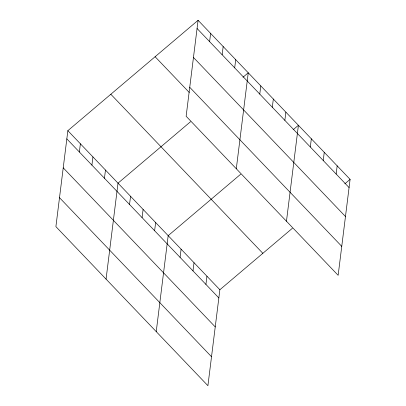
<?xml version="1.0" encoding="UTF-8"?>
<svg xmlns="http://www.w3.org/2000/svg" width="406" height="406" viewBox="0 0 406 406"><rect width="100%" height="100%" fill="white"/><g stroke="black" fill="none" stroke-linecap="round" stroke-linejoin="round"><path stroke-width="0.61" d="M198.087 20.3L186.136 116.253L338.147 275.319L350.099 179.366L198.087 20.3L67.853 130.681L55.901 226.634L207.913 385.7L219.864 289.747L292.366 228.299M79.373 152.001L80.393 143.805M91.913 165.125L92.933 156.929M104.454 178.249L105.474 170.053M106.062 279.125L118.014 183.172L190.515 121.729M129.534 204.497L130.559 196.296M142.08 217.616L143.1 209.42M154.62 230.74L155.64 222.544M156.229 331.616L168.18 235.663L240.677 174.22M180.081 257.384L181.101 249.188M209.608 41.62L210.628 33.424M193.002 270.903L194.022 262.707M222.148 54.744L223.168 46.548M205.923 284.423L206.943 276.227M234.688 67.868L235.708 59.667M236.297 168.744L248.249 72.791L242.996 77.241M259.769 94.111L260.794 85.915M272.314 107.235L273.334 99.039M284.855 120.359L285.875 112.157M286.463 221.234L298.415 125.281L293.162 129.732M310.316 147.002L311.336 138.801M323.237 160.522L324.257 152.321M336.158 174.042L337.178 165.846M344.846 183.816L350.099 179.366M197.062 28.496L349.079 187.562M193.459 57.459L345.47 216.52M189.739 87.295L341.756 246.361M155.107 56.728L189.272 92.477M110.828 94.258L262.844 253.319M67.853 130.681L219.864 289.747M66.828 138.882L218.844 297.943M63.224 167.84L215.236 326.906M59.504 197.676L211.521 356.742"/></g></svg>
